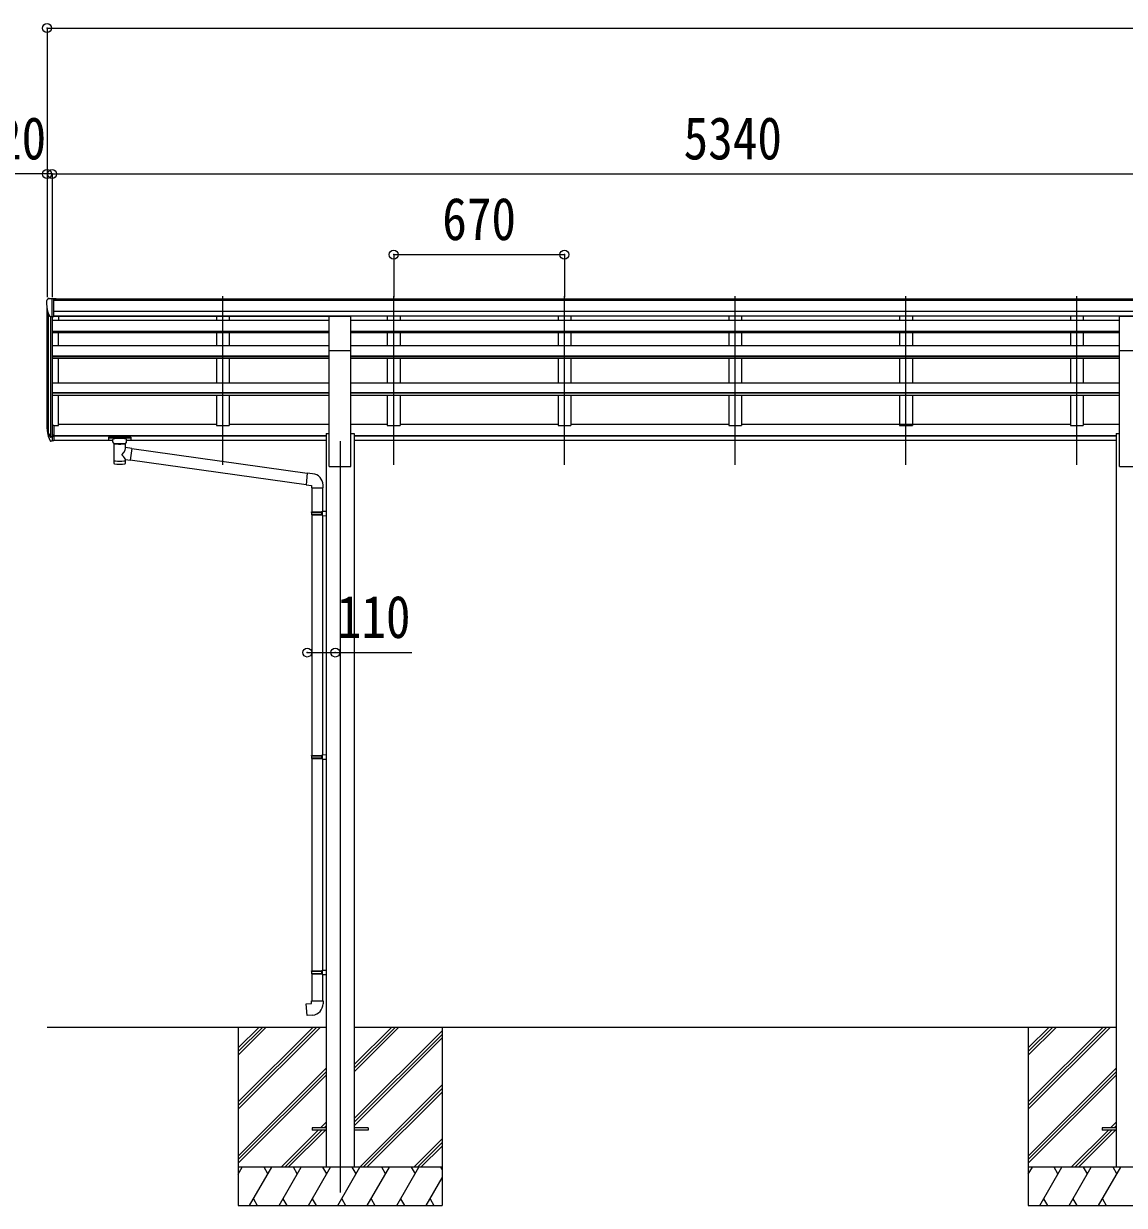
# Model space of a CAD drawing. Units: millimetres at full size. Extents: x -9783 to 9892, y -6828 to 6752.
# Drawn here: x -2527 to 1792, y -4108 to 530 of the extents above; entities that cross this region are included whole.
import ezdxf
from ezdxf.enums import TextEntityAlignment as Align

# ---------------------------------------------------------------- set-up
doc = ezdxf.new("R2010")
doc.units = ezdxf.units.MM
doc.header["$LTSCALE"] = 35
doc.header["$PDMODE"] = 32
doc.header["$PDSIZE"] = 35
for name, color, linetype, lineweight in [('0-0_0', 7, 'Continuous', 9), ('0-1_本体', 4, 'Continuous', 9), ('0-2_部品', 7, 'Continuous', 9), ('0-8_PARTS2', 2, 'Continuous', 9), ('0-A_寸法', 6, 'Continuous', 9)]:
    doc.layers.add(name, color=color, linetype=linetype, lineweight=lineweight)
doc.styles.add('ＭＳ ゴシック', font='')
doc.styles.get('ＭＳ ゴシック').set_extended_font_data('MS Gothic')

msp = doc.modelspace()

# ---------------------------------------------------------------- linework, layer by layer
at = {"layer": '0-0_0'}
for p, q in [((-2434.84, -3407.92), (-1339.84, -3407.92)), ((-1684.84, -3407.92), (-1684.84, -4107.92)), ((-1684.84, -3702.1), (-1390.66, -3407.92)), ((-1684.84, -3716.24), (-1376.51, -3407.92)), ((-1684.84, -3730.38), (-1362.37, -3407.92)), ((-1684.84, -3518.25), (-1574.5, -3407.92)), ((-1684.84, -3504.11), (-1588.65, -3407.92)), ((-1684.84, -3489.97), (-1602.79, -3407.92)), ((-1229.84, -3555.47), (-1082.29, -3407.92)), ((-1229.84, -3583.75), (-1054, -3407.92)), ((-1229.84, -3569.61), (-1068.15, -3407.92)), ((-1229.84, -3407.92), (1760.16, -3407.92)), ((-1229.84, -3767.6), (-884.84, -3422.6)), ((-884.84, -3407.92), (-884.84, -4107.92)), ((1415.16, -3407.92), (1415.16, -4107.92)), ((1415.16, -3702.1), (1709.34, -3407.92)), ((1415.16, -3716.24), (1723.49, -3407.92)), ((1415.16, -3730.38), (1737.63, -3407.92)), ((1415.16, -3518.25), (1525.5, -3407.92)), ((1415.16, -3504.11), (1511.35, -3407.92)), ((1415.16, -3489.97), (1497.21, -3407.92)), ((-1229.84, -3781.74), (-884.84, -3436.74)), ((-1229.84, -3795.88), (-884.84, -3450.89)), ((-1684.84, -3914.23), (-1339.84, -3569.23)), ((1415.16, -3914.23), (1760.16, -3569.23)), ((-1684.84, -3928.37), (-1339.84, -3583.38)), ((-1684.84, -3942.52), (-1339.84, -3597.52)), ((1415.16, -3928.37), (1760.16, -3583.38)), ((1415.16, -3942.52), (1760.16, -3597.52)), ((-1208.03, -3957.92), (-884.84, -3634.73)), ((-1193.89, -3957.92), (-884.84, -3648.87)), ((-1179.74, -3957.92), (-884.84, -3663.02)), ((-1361.89, -3803.42), (-1339.84, -3781.36)), ((-1347.75, -3803.42), (-1339.84, -3795.51)), ((1738.11, -3803.42), (1760.16, -3781.36)), ((1752.25, -3803.42), (1760.16, -3795.51)), ((-1516.39, -3957.92), (-1370.89, -3812.42)), ((-1502.25, -3957.92), (-1356.75, -3812.42)), ((-1488.11, -3957.92), (-1342.61, -3812.42)), ((-995.89, -3957.92), (-884.84, -3846.86)), ((1583.61, -3957.92), (1729.11, -3812.42)), ((1597.75, -3957.92), (1743.25, -3812.42)), ((1611.89, -3957.92), (1757.39, -3812.42)), ((-981.75, -3957.92), (-884.84, -3861.01)), ((-967.61, -3957.92), (-884.84, -3875.15)), ((-884.84, -3957.92), (-1684.84, -3957.92)), ((-1684.84, -3985.42), (-1668.96, -3957.92)), ((-1640.09, -4107.92), (-1553.49, -3957.92)), ((-1568.49, -3983.9), (-1583.49, -3957.92)), ((-1524.62, -4107.92), (-1438.02, -3957.92)), ((-1453.02, -3983.9), (-1468.02, -3957.92)), ((-1409.15, -4107.92), (-1322.55, -3957.92)), ((-1337.55, -3983.9), (-1352.55, -3957.92)), ((-1293.68, -4107.92), (-1207.08, -3957.92)), ((-1222.08, -3983.9), (-1237.08, -3957.92)), ((-1178.21, -4107.92), (-1091.61, -3957.92)), ((-1106.61, -3983.9), (-1121.61, -3957.92)), ((-1062.74, -4107.92), (-976.14, -3957.92)), ((-1006.14, -3957.92), (-991.14, -3983.9)), ((-890.67, -3957.92), (-884.84, -3968.02)), ((2215.16, -3957.92), (1415.16, -3957.92)), ((1415.16, -3985.42), (1431.04, -3957.92)), ((1459.91, -4107.92), (1546.51, -3957.92)), ((1531.51, -3983.9), (1516.51, -3957.92)), ((1575.38, -4107.92), (1661.98, -3957.92)), ((1646.98, -3983.9), (1631.98, -3957.92)), ((1690.85, -4107.92), (1777.45, -3957.92)), ((1762.45, -3983.9), (1747.45, -3957.92)), ((-947.27, -4107.92), (-884.84, -3999.78)), ((-1684.84, -4107.92), (-884.84, -4107.92)), ((-1625.09, -4081.94), (-1610.09, -4107.92)), ((-1509.62, -4081.94), (-1494.62, -4107.92)), ((-1394.15, -4081.94), (-1379.15, -4107.92)), ((-1278.68, -4081.94), (-1263.68, -4107.92)), ((-1163.21, -4081.94), (-1148.21, -4107.92)), ((-1047.74, -4081.94), (-1032.74, -4107.92)), ((-932.27, -4081.94), (-917.27, -4107.92)), ((1415.16, -4107.92), (2215.16, -4107.92)), ((1474.91, -4081.94), (1489.91, -4107.92)), ((1590.38, -4081.94), (1605.38, -4107.92)), ((1705.85, -4081.94), (1720.85, -4107.92))]:
    msp.add_line(p, q, dxfattribs=at)
at = {"layer": '0-1_本体'}
for p, q in [((-2408.34, -549.5), (2928.66, -549.5)), ((-2408.34, -554.85), (2928.66, -554.85)), ((-2434.84, -1048.65), (-2434.84, -586.25)), ((-2408.34, -598.37), (2938.66, -598.38)), ((-2430.55, -605.05), (-2430.55, -1072.92)), ((-2420.84, -620.4), (-2420.84, -1090.92)), ((-2414.84, -619.88), (-2414.84, -1046.48)), ((-1327.34, -634.28), (-2414.84, -634.28)), ((-2408.34, -616.04), (2938.66, -616.04)), ((-1327.34, -618.42), (-2408.34, -618.42)), ((-2389.84, -618.42), (-2389.84, -634.69)), ((-1769.84, -618.42), (-1769.84, -634.28)), ((-1719.84, -618.42), (-1719.84, -634.28)), ((1772.66, -618.13), (-1242.34, -618.42)), ((1772.66, -634.28), (-1242.34, -634.28)), ((-1099.84, -618.4), (-1099.84, -634.28)), ((-1049.84, -618.4), (-1049.84, -634.28)), ((-429.84, -618.34), (-429.84, -634.28)), ((-379.84, -618.34), (-379.84, -634.28)), ((240.16, -618.28), (240.16, -634.28)), ((290.16, -618.27), (290.16, -634.28)), ((910.16, -618.21), (910.16, -634.28)), ((960.16, -618.21), (960.16, -634.28)), ((1580.16, -618.15), (1580.16, -634.28)), ((1630.16, -618.15), (1630.16, -634.28)), ((-2414.84, -675.97), (-1327.34, -675.97)), ((-2414.84, -677.66), (-1327.34, -677.66)), ((-2414.84, -682.07), (-1327.34, -682.07)), ((-2389.84, -733.46), (-2389.84, -682.07)), ((-1769.84, -682.07), (-1769.84, -733.06)), ((-1719.84, -682.07), (-1719.84, -733.06)), ((-1242.34, -675.97), (1772.66, -675.97)), ((-1242.34, -677.66), (1772.66, -677.66)), ((-1242.34, -682.07), (1772.66, -682.07)), ((-1099.84, -682.07), (-1099.84, -733.06)), ((-1049.84, -682.07), (-1049.84, -733.06)), ((-429.84, -682.07), (-429.84, -733.06)), ((-379.84, -682.07), (-379.84, -733.06)), ((240.16, -682.07), (240.16, -733.06)), ((290.16, -682.07), (290.16, -733.06)), ((910.16, -682.07), (910.16, -733.06)), ((960.16, -682.07), (960.16, -733.06)), ((1580.16, -682.07), (1580.16, -733.06)), ((1630.16, -682.07), (1630.16, -733.06)), ((-2414.84, -733.06), (-1327.34, -733.06)), ((-1242.34, -733.06), (1772.66, -733.06)), ((-2414.84, -773.71), (-1327.34, -773.71)), ((-2414.84, -775.4), (-1327.34, -775.4)), ((-2414.84, -782.12), (-1327.34, -782.12)), ((-2389.84, -879.2), (-2389.84, -782.12)), ((-1769.84, -782.12), (-1769.84, -878.79)), ((-1719.84, -782.12), (-1719.84, -878.79)), ((-1327.34, -1207.92), (-1327.34, -752.28)), ((-1242.34, -1207.92), (-1242.34, -752.28)), ((-1242.34, -773.71), (1772.66, -773.71)), ((-1242.34, -775.4), (1772.66, -775.4)), ((-1242.34, -782.12), (1772.66, -782.12)), ((-1099.84, -782.12), (-1099.84, -878.79)), ((-1049.84, -782.12), (-1049.84, -878.79)), ((-429.84, -782.12), (-429.84, -878.79)), ((-379.84, -782.12), (-379.84, -878.79)), ((240.16, -782.12), (240.16, -878.79)), ((290.16, -782.12), (290.16, -878.79)), ((910.16, -782.12), (910.16, -878.79)), ((960.16, -782.12), (960.16, -878.79)), ((1580.16, -782.12), (1580.16, -878.79)), ((1630.16, -782.12), (1630.16, -878.79)), ((1772.66, -1207.92), (1772.66, -752.28)), ((-2414.84, -878.79), (-1327.34, -878.79)), ((-1242.34, -878.79), (1772.66, -878.79)), ((-1327.34, -918.26), (-2414.84, -918.26)), ((-1327.34, -919.94), (-2414.84, -919.94)), ((1772.66, -918.26), (-1242.34, -918.26)), ((1772.66, -919.94), (-1242.34, -919.94)), ((-1327.34, -928.98), (-2414.84, -928.98)), ((-2389.84, -1047.31), (-2389.84, -928.98)), ((-1769.84, -928.98), (-1769.84, -1047.31)), ((-1719.84, -928.98), (-1719.84, -1047.31)), ((1772.66, -928.98), (-1242.34, -928.98)), ((-1099.84, -928.98), (-1099.84, -1047.31)), ((-1049.84, -928.98), (-1049.84, -1047.31)), ((-429.84, -929.39), (-429.84, -1047.31)), ((-379.84, -929.39), (-379.84, -1047.31)), ((240.16, -929.39), (240.16, -1047.31)), ((290.16, -929.39), (290.16, -1047.31)), ((910.16, -928.98), (910.16, -1047.31)), ((960.16, -928.98), (960.16, -1047.31)), ((1580.16, -928.98), (1580.16, -1047.31)), ((1630.16, -928.98), (1630.16, -1047.31)), ((-2408.34, -1047.31), (-2389.84, -1047.31)), ((-2389.84, -1042.1), (-1769.84, -1042.1)), ((-1769.84, -1047.31), (-1719.84, -1047.31)), ((-1719.84, -1042.1), (-1327.34, -1042.1)), ((-1242.34, -1042.1), (-1099.84, -1042.1)), ((-1099.84, -1047.31), (-1049.84, -1047.31)), ((-1049.84, -1042.1), (-429.84, -1042.1)), ((-429.84, -1047.31), (-379.84, -1047.31)), ((-379.84, -1042.1), (240.16, -1042.1)), ((240.16, -1047.31), (290.16, -1047.31)), ((290.16, -1042.1), (1580.16, -1042.1)), ((910.16, -1047.31), (960.16, -1047.31)), ((1580.16, -1047.31), (1630.16, -1047.31)), ((1630.16, -1042.1), (1772.66, -1042.1)), ((-2408.34, -1086.4), (-1339.84, -1086.4)), ((-2408.34, -1087.78), (-1339.84, -1087.78)), ((-2408.34, -1104.96), (-2176.84, -1104.96)), ((-2122.84, -1104.96), (-1339.84, -1104.96)), ((-1339.84, -1077.92), (-1339.84, -3957.91)), ((-1339.84, -1077.92), (-1327.34, -1077.92)), ((-1242.34, -1077.92), (-1229.84, -1077.92)), ((-1229.84, -1077.92), (-1229.84, -3957.91)), ((-1229.84, -1086.4), (1760.16, -1086.4)), ((-1229.84, -1087.78), (1760.16, -1087.78)), ((-1229.84, -1104.96), (1760.16, -1104.96)), ((1760.16, -1077.92), (1760.16, -3957.91)), ((1760.16, -1077.92), (1772.66, -1077.92)), ((-1327.34, -1207.92), (-1242.34, -1207.92)), ((1772.66, -1207.92), (1857.66, -1207.92))]:
    msp.add_line(p, q, dxfattribs=at)
at = {"layer": '0-2_部品'}
for p, q in [((-2429.93, -548.46), (-2433.99, -554.27)), ((-2426.84, -547.89), (-2429.17, -548.04)), ((-2426.84, -547.89), (-2408.34, -547.89)), ((-2414.84, -620.88), (-2414.84, -547.89)), ((-2408.34, -547.89), (-2398.34, -547.98)), ((-2408.34, -619.88), (-2408.34, -547.89)), ((-2398.34, -549.5), (-2398.34, -547.98)), ((-2436.84, -557.27), (-2436.84, -557.89)), ((-2422.46, -619.07), (-2431.74, -603)), ((-2414.84, -620.88), (-2420.05, -620.56)), ((-2408.34, -619.88), (-2414.84, -619.88)), ((-1327.34, -618.13), (-1242.34, -618.13)), ((-1327.34, -752.28), (-1327.34, -618.13)), ((-1242.34, -752.28), (-1242.34, -618.13)), ((1772.66, -618.13), (1857.66, -618.13)), ((1772.66, -752.28), (1772.66, -618.13)), ((-1327.34, -752.28), (-1242.34, -752.28)), ((1772.66, -752.28), (1857.66, -752.28)), ((-2414.84, -1046.48), (-2414.84, -1108.36)), ((-2408.34, -1046.48), (-2414.84, -1046.48)), ((-2408.34, -1046.48), (-2408.34, -1107.54)), ((-2432.44, -1072.52), (-2422.28, -1091.69)), ((-2421.27, -1090.44), (-2431.02, -1072.03)), ((-2429.86, -1089.38), (-2422.28, -1106.86)), ((-2414.84, -1091.19), (-2419.97, -1091.19)), ((-2414.84, -1093.19), (-2419.68, -1093.19)), ((-2414.84, -1108.36), (-2419.68, -1108.36)), ((-2408.34, -1084.79), (-2414.84, -1084.79)), ((-2408.34, -1090.19), (-2414.84, -1090.19)), ((-2408.34, -1107.54), (-2414.84, -1107.54)), ((-2193.34, -1093.26), (-2193.34, -1104.02)), ((-2193.34, -1093.45), (-2193.34, -1094.99)), ((-2191.34, -1092.59), (-2108.34, -1092.59)), ((-2191.34, -1094.77), (-2108.34, -1094.77)), ((-2191.34, -1104.68), (-2176.84, -1104.68)), ((-2176.84, -1111.49), (-2176.84, -1101.21)), ((-2122.84, -1111.49), (-2122.84, -1101.21)), ((-2122.84, -1104.68), (-2108.34, -1104.68)), ((-2106.34, -1093.26), (-2106.34, -1104.02)), ((-2172.74, -1115.99), (-2172.75, -1196.28)), ((-2126.94, -1133.56), (-2126.94, -1115.98)), ((-2101.71, -1137.47), (-2126.94, -1133.56)), ((-2101.71, -1137.47), (-2108.74, -1182.73)), ((-2101.71, -1137.47), (-1413.75, -1234.27)), ((-2126.92, -1196.28), (-2126.94, -1179.65)), ((-2126.94, -1179.9), (-2108.74, -1182.73)), ((-1417.76, -1280.1), (-2108.74, -1182.73)), ((-1392.91, -1236.09), (-1413.75, -1234.27)), ((-1397.84, -1291.84), (-1351.84, -1291.84)), ((-1395.84, -1291.84), (-1395.84, -1385.83)), ((-1353.84, -1291.84), (-1353.84, -1383.27)), ((-1351.84, -1291.84), (-1351.84, -1280.92)), ((-1397.84, -1387.83), (-1396.84, -1385.83)), ((-1397.84, -1387.83), (-1353.84, -1387.83)), ((-1397.84, -1387.83), (-1397.84, -1395.83)), ((-1396.84, -1385.83), (-1353.84, -1385.83)), ((-1358.31, -1387.83), (-1358.74, -1385.83)), ((-1355.84, -1383.33), (-1339.84, -1382.86)), ((-1355.84, -1385.33), (-1355.84, -1383.33)), ((-1355.84, -1385.33), (-1353.84, -1385.33)), ((-1339.84, -1382.86), (-1339.84, -1400.8)), ((-1397.84, -1395.83), (-1353.84, -1395.83)), ((-1397.84, -1395.83), (-1396.84, -1397.83)), ((-1396.84, -1397.83), (-1353.84, -1397.83)), ((-1395.84, -1397.83), (-1395.84, -2341.61)), ((-1355.84, -1400.33), (-1355.84, -1398.33)), ((-1355.84, -1400.33), (-1339.84, -1400.8)), ((-1353.84, -1400.39), (-1353.84, -2339.05)), ((-1397.84, -2343.61), (-1396.84, -2341.61)), ((-1397.84, -2343.61), (-1353.84, -2343.61)), ((-1397.84, -2343.61), (-1397.84, -2351.61)), ((-1397.84, -2351.61), (-1353.84, -2351.61)), ((-1397.84, -2351.61), (-1396.84, -2353.61)), ((-1396.84, -2341.61), (-1353.84, -2341.61)), ((-1396.84, -2353.61), (-1353.84, -2353.61)), ((-1395.84, -2353.61), (-1395.84, -3187.18)), ((-1358.31, -2343.61), (-1358.74, -2341.61)), ((-1355.84, -2339.11), (-1339.84, -2338.64)), ((-1355.84, -2341.11), (-1355.84, -2339.11)), ((-1355.84, -2341.11), (-1353.84, -2341.11)), ((-1355.84, -2356.11), (-1355.84, -2354.11)), ((-1355.84, -2356.11), (-1339.84, -2356.58)), ((-1353.84, -2356.17), (-1353.84, -3184.62)), ((-1339.84, -2338.64), (-1339.84, -2356.58)), ((-1397.84, -3189.18), (-1396.84, -3187.18)), ((-1397.84, -3189.18), (-1353.84, -3189.18)), ((-1397.84, -3189.18), (-1397.84, -3197.18)), ((-1397.84, -3197.18), (-1353.84, -3197.18)), ((-1397.84, -3197.18), (-1396.84, -3199.18)), ((-1396.84, -3187.18), (-1353.84, -3187.18)), ((-1396.84, -3199.18), (-1353.84, -3199.18)), ((-1395.84, -3199.18), (-1395.84, -3305.32)), ((-1358.31, -3189.18), (-1358.74, -3187.18)), ((-1355.84, -3184.68), (-1339.84, -3184.21)), ((-1355.84, -3186.68), (-1355.84, -3184.68)), ((-1355.84, -3186.68), (-1353.84, -3186.68)), ((-1355.84, -3201.68), (-1355.84, -3199.68)), ((-1339.84, -3184.21), (-1339.84, -3202.15)), ((-1355.84, -3201.68), (-1339.84, -3202.15)), ((-1353.84, -3201.74), (-1353.84, -3305.32)), ((-1397.84, -3305.32), (-1351.84, -3305.32)), ((-1397.84, -3315.32), (-1397.84, -3305.32)), ((-1351.84, -3305.32), (-1351.84, -3316.24))]:
    msp.add_line(p, q, dxfattribs=at)
at = {"layer": '0-2_部品', "color": 4}
for p, q in [((-1394.64, -3803.42), (-1394.64, -3812.42)), ((-1339.84, -3803.42), (-1394.64, -3803.42)), ((-1175.04, -3803.42), (-1229.84, -3803.42)), ((1705.36, -3803.42), (1705.36, -3812.42)), ((1760.16, -3803.42), (1705.36, -3803.42)), ((-1339.84, -3812.42), (-1394.64, -3812.42)), ((1760.16, -3812.42), (1705.36, -3812.42))]:
    msp.add_line(p, q, dxfattribs=at)
at = {"layer": '0-2_部品'}
for points in [[(-2193.34, -1093.26), (-2193.3, -1093.06), (-2193.22, -1092.92), (-2193.12, -1092.83), (-2193.02, -1092.77), (-2192.9, -1092.72), (-2192.6, -1092.66), (-2192.11, -1092.61), (-2191.57, -1092.59), (-2191.34, -1092.59)], [(-2193.34, -1104.02), (-2193.3, -1104.21), (-2193.22, -1104.35), (-2193.12, -1104.44), (-2193.02, -1104.5), (-2192.9, -1104.55), (-2192.6, -1104.61), (-2192.11, -1104.66), (-2191.57, -1104.68), (-2191.34, -1104.68)], [(-2176.8, -1111.43), (-2176.82, -1111.79), (-2176.57, -1112.74), (-2176.05, -1113.63), (-2175.25, -1114.47), (-2174.14, -1115.26), (-2172.74, -1115.99)], [(-2126.94, -1115.98), (-2126.7, -1115.88), (-2125.35, -1115.15), (-2124.24, -1114.3), (-2123.48, -1113.43), (-2123.02, -1112.54), (-2122.85, -1111.65)], [(-2108.34, -1092.59), (-2107.98, -1092.6), (-2107.45, -1092.62), (-2107, -1092.67), (-2106.7, -1092.75), (-2106.53, -1092.85), (-2106.41, -1092.99), (-2106.34, -1093.17), (-2106.34, -1093.26)], [(-2108.34, -1104.68), (-2107.98, -1104.68), (-2107.45, -1104.65), (-2107, -1104.6), (-2106.7, -1104.52), (-2106.53, -1104.42), (-2106.41, -1104.28), (-2106.34, -1104.1), (-2106.34, -1104.02)], [(-1413.75, -1234.27), (-1417.76, -1280.1), (-1397.84, -1281.84), (-1397.84, -1291.84)], [(-1358.31, -1387.83), (-1358.31, -1395.83), (-1358.74, -1397.83)], [(-1355.84, -1398.33), (-1353.84, -1398.33), (-1353.84, -1385.33)], [(-1358.31, -2343.61), (-1358.31, -2351.61), (-1358.74, -2353.61)], [(-1355.84, -2354.11), (-1353.84, -2354.11), (-1353.84, -2341.11)], [(-1358.31, -3189.18), (-1358.31, -3197.18), (-1358.74, -3199.18)], [(-1355.84, -3199.68), (-1353.84, -3199.68), (-1353.84, -3186.68)], [(-1392.91, -3361.07), (-1413.75, -3362.89), (-1417.76, -3317.06), (-1397.84, -3315.32)]]:
    msp.add_lwpolyline(points, dxfattribs=at)
at = {"layer": '0-2_部品', "color": 4}
msp.add_lwpolyline([(-1175.04, -3803.42), (-1175.04, -3812.42), (-1229.84, -3812.42)], dxfattribs=at)
at = {"layer": '0-2_部品'}
for centre, radius, start, end in [((-2433.84, -557.27), 3, 93, 180), ((-2429.11, -549.04), 1, 93.5, 145), ((-2234.84, -557.89), 202, 180, 192.90261), ((-2419.86, -617.57), 3, 210, 266.5), ((-2346.18, -1050.35), 89.07, 174.49576, 194.41188), ((-2346.89, -1046.07), 88.05, 177.22392, 197.21071), ((-2301.62, -1053.3), 133.22, 183.27987, 195.71302), ((-2419.68, -1090.19), 3, 210, 270), ((-2419.68, -1105.36), 3, 210, 270), ((-2419.97, -1089.69), 1.5, 210, 270), ((-1396.84, -1280.92), 45, 0, 85), ((-1396.84, -3316.24), 45, 275, 0)]:
    msp.add_arc(centre, radius, start, end, dxfattribs=at)
for centre, major_axis, ratio, start_param, end_param in [((-2191.34, -1094.99), (2, 0), 0.109601, 1.5707963, 3.1415927), ((-2149.84, -1101.21), (27, 0), 0.122176, 6.2831853, 9.424778), ((-2138.84, -1111.49), (16, 0), 0.361356, 6.2636979, 6.2831853), ((-2108.34, -1094.99), (2, 0), 0.109601, 0, 1.5707963), ((-2149.82, -1116.44), (-22.91, 0.42), 0.072511, 0.0008029, 1.5715993), ((-2149.82, -1118.06), (-22.91, 0.42), 0.072511, 0.0008029, 1.5715993), ((-2149.85, -1116.44), (22.92, 0.42), 0.07247, 4.71158, 6.2823764), ((-2149.85, -1118.06), (22.92, 0.42), 0.07247, 4.71158, 6.2823764), ((-2149.84, -1160.1), (-22.81, -26.62), 0.234429, 1.6855472, 3.1268519), ((-2149.84, -1196.28), (22.92, 0), 0.101955, 3.1415499, 6.2833984), ((-2149.84, -1183.84), (22.91, 0), 0.122865, 3.1415927, 6.2831853), ((-2147.28, -1157.46), (20.32, -22.25), 0.045535, 0.0389954, 1.3075346)]:
    msp.add_ellipse(centre, major_axis=major_axis, ratio=ratio, start_param=start_param, end_param=end_param, dxfattribs=at)
at = {"layer": '0-8_PARTS2'}
for p, q in [((-1744.84, -1201.72), (-1744.84, -539.19)), ((-1074.84, -1201.72), (-1074.84, -539.19)), ((-404.84, -1201.72), (-404.84, -539.19)), ((265.16, -1201.72), (265.16, -539.19)), ((935.16, -1201.72), (935.16, -539.19)), ((1605.16, -1201.72), (1605.16, -539.19)), ((-1284.84, -1107.92), (-1284.84, -4057.92))]:
    msp.add_line(p, q, dxfattribs=at)
at = {"layer": '0-A_寸法'}
for p, q in [((-2434.84, 512.97), (-2434.84, -59.56)), ((-2434.84, 512.97), (8325.16, 512.97)), ((-2434.84, -59.56), (-2634.84, -59.56)), ((-2434.84, -59.56), (-2434.84, -543.74)), ((-2414.84, -59.56), (-2434.84, -59.56)), ((-2414.84, -59.56), (-2414.84, -543.74)), ((-2414.84, -59.56), (2925.16, -59.56)), ((-2414.84, -59.56), (-2414.84, -543.74)), ((-1074.84, -376.18), (-1074.84, -543.74)), ((-1074.84, -376.18), (-404.84, -376.18)), ((-404.84, -376.18), (-404.84, -543.74)), ((-1413.84, -1938.1), (-1303.84, -1938.1)), ((-1303.84, -1938.1), (-1003.84, -1938.1))]:
    msp.add_line(p, q, dxfattribs=at)
for p in [(-2434.84, 512.97), (-2434.84, -59.56), (-2414.84, -59.56), (-2414.84, -59.56), (-1074.84, -376.18), (-404.84, -376.18), (-1413.84, -1938.1), (-1303.84, -1938.1)]:
    msp.add_point(p, dxfattribs=at)

# ---------------------------------------------------------------- texts
at = {"layer": '0-A_寸法', "color": 7, "style": 'ＭＳ ゴシック', "width": 0.85}
for s, p in [('20', (-2631.09, -52.56)), ('5340', (62.66, -52.56)), ('670', (-884.21, -369.18)), ('110', (-1298.21, -1931.1))]:
    msp.add_text(s, height=166.8, dxfattribs=at).set_placement(p, align=Align.BOTTOM_LEFT)

doc.saveas('drawing.dxf')
